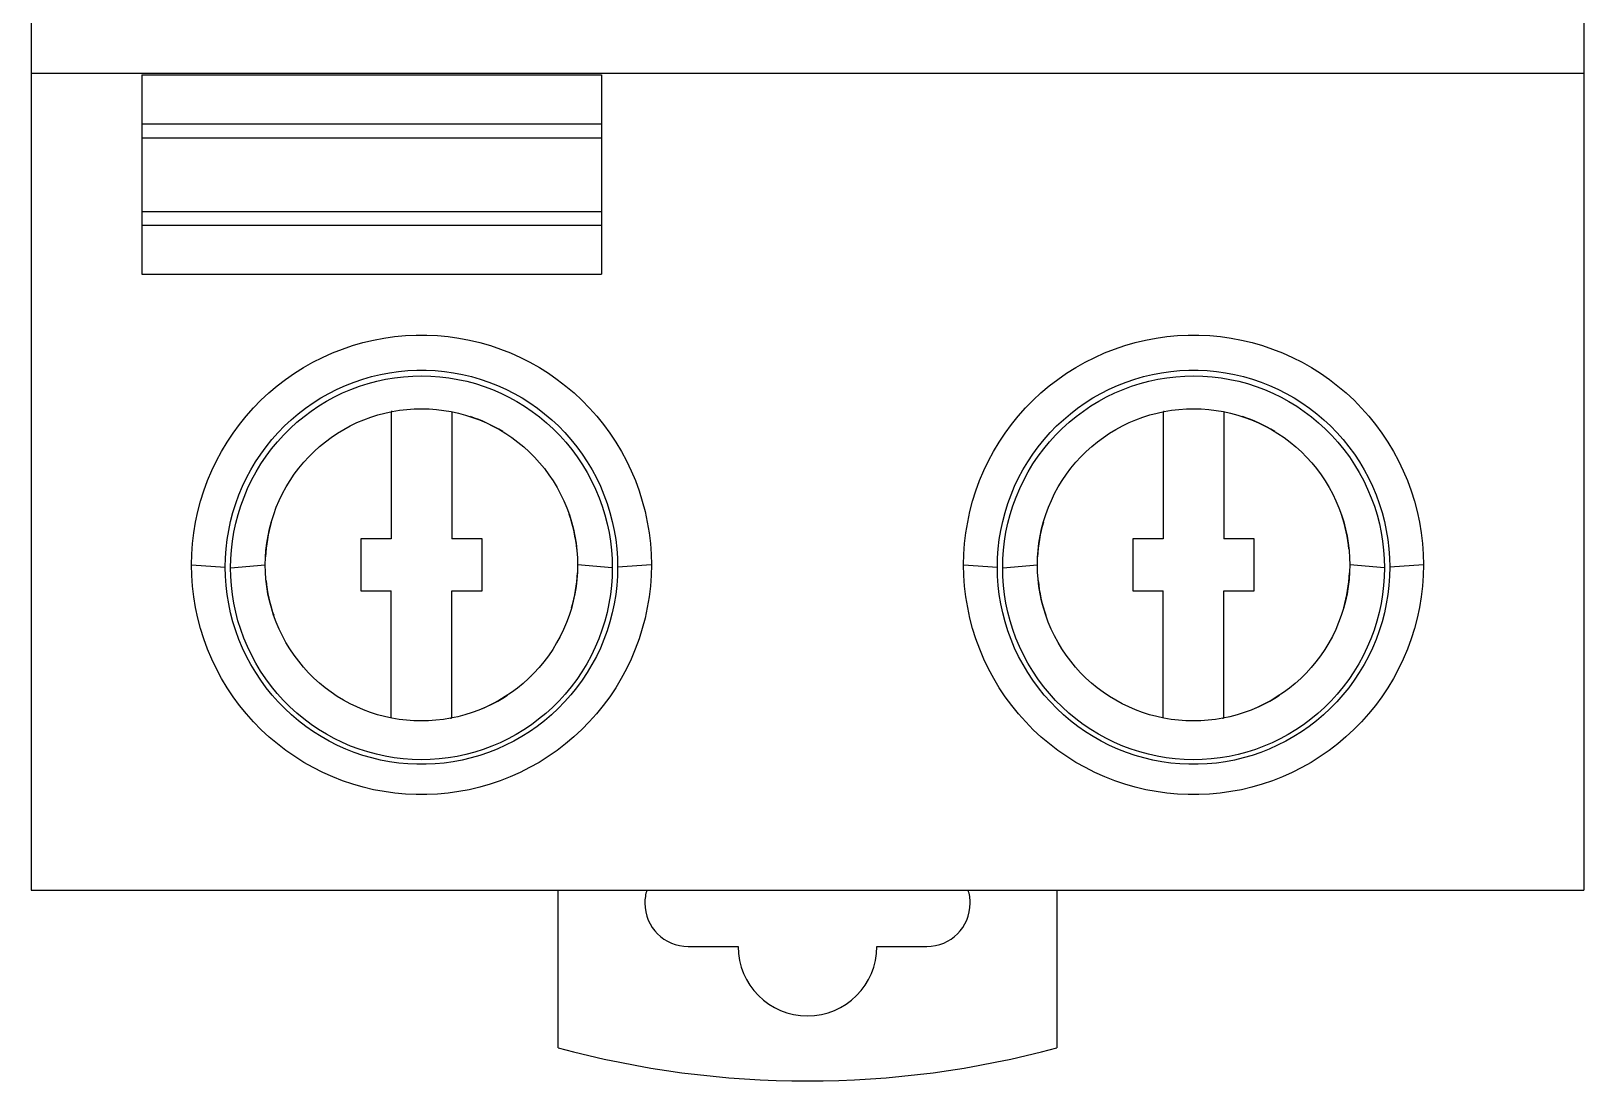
# Model space of a CAD drawing. Header units: millimetres. Extents: x 3609 to 5941, y 2453 to 3731.
# Drawn here: x 5645.83 to 5680.12, y 3346.44 to 3369.63 of the extents above; entities that cross this region are included whole.
import ezdxf

# ---------------------------------------------------------------- set-up
doc = ezdxf.new("R2010")
doc.units = ezdxf.units.MM

msp = doc.modelspace()

# ---------------------------------------------------------------- linework, layer by layer
for p, q in [((5645.834, 3370.674), (5645.834, 3368.7)), ((5680.12, 3370.674), (5680.12, 3368.7)), ((5645.834, 3368.7), (5645.834, 3350.658)), ((5645.834, 3368.7), (5680.12, 3368.7)), ((5648.277, 3368.663), (5648.277, 3366.446)), ((5648.277, 3368.663), (5658.428, 3368.663)), ((5658.428, 3368.663), (5658.428, 3366.446)), ((5680.12, 3368.7), (5680.12, 3350.658)), ((5648.277, 3367.577), (5658.428, 3367.577)), ((5648.277, 3367.274), (5658.428, 3367.274)), ((5648.277, 3366.446), (5648.277, 3364.257)), ((5658.428, 3366.446), (5658.428, 3364.257)), ((5648.277, 3365.646), (5658.428, 3365.646)), ((5648.277, 3365.343), (5658.428, 3365.343)), ((5648.277, 3364.257), (5658.428, 3364.257)), ((5653.162, 3362.749), (5653.393, 3362.804)), ((5653.393, 3362.804), (5653.626, 3362.849)), ((5653.626, 3362.849), (5653.862, 3362.882)), ((5653.862, 3362.882), (5654.098, 3362.904)), ((5654.098, 3362.904), (5654.335, 3362.915)), ((5654.335, 3362.915), (5654.573, 3362.915)), ((5654.573, 3362.915), (5654.81, 3362.904)), ((5654.81, 3362.904), (5655.047, 3362.882)), ((5655.047, 3362.882), (5655.282, 3362.848)), ((5655.282, 3362.848), (5655.515, 3362.804)), ((5655.515, 3362.804), (5655.746, 3362.749)), ((5670.209, 3362.749), (5670.44, 3362.804)), ((5670.44, 3362.804), (5670.674, 3362.849)), ((5670.674, 3362.849), (5670.909, 3362.882)), ((5670.909, 3362.882), (5671.145, 3362.904)), ((5671.145, 3362.904), (5671.383, 3362.915)), ((5671.383, 3362.915), (5671.62, 3362.915)), ((5671.62, 3362.915), (5671.857, 3362.904)), ((5671.857, 3362.904), (5672.094, 3362.882)), ((5672.094, 3362.882), (5672.329, 3362.848)), ((5672.329, 3362.848), (5672.562, 3362.804)), ((5672.562, 3362.804), (5672.793, 3362.749)), ((5652.058, 3362.316), (5652.27, 3362.423)), ((5652.27, 3362.423), (5652.487, 3362.52)), ((5652.487, 3362.52), (5652.709, 3362.607)), ((5652.709, 3362.607), (5652.934, 3362.683)), ((5652.934, 3362.683), (5653.162, 3362.749)), ((5655.746, 3362.749), (5655.975, 3362.683)), ((5655.975, 3362.683), (5656.2, 3362.607)), ((5656.2, 3362.607), (5656.421, 3362.52)), ((5656.421, 3362.52), (5656.638, 3362.423)), ((5656.638, 3362.423), (5656.85, 3362.315)), ((5669.105, 3362.316), (5669.318, 3362.423)), ((5669.318, 3362.423), (5669.535, 3362.52)), ((5669.535, 3362.52), (5669.756, 3362.607)), ((5669.756, 3362.607), (5669.981, 3362.683)), ((5669.981, 3362.683), (5670.209, 3362.749)), ((5672.793, 3362.749), (5673.022, 3362.683)), ((5673.022, 3362.683), (5673.247, 3362.607)), ((5673.247, 3362.607), (5673.468, 3362.52)), ((5673.468, 3362.52), (5673.685, 3362.423)), ((5673.685, 3362.423), (5673.897, 3362.315)), ((5651.65, 3362.072), (5651.851, 3362.198)), ((5651.851, 3362.198), (5652.058, 3362.316)), ((5653.549, 3362.046), (5653.748, 3362.084)), ((5653.748, 3362.084), (5653.949, 3362.113)), ((5653.949, 3362.113), (5654.15, 3362.132)), ((5654.15, 3362.132), (5654.353, 3362.141)), ((5654.353, 3362.141), (5654.555, 3362.141)), ((5654.555, 3362.141), (5654.758, 3362.131)), ((5654.758, 3362.131), (5654.96, 3362.112)), ((5654.96, 3362.112), (5655.16, 3362.084)), ((5655.16, 3362.084), (5655.359, 3362.046)), ((5656.85, 3362.315), (5657.057, 3362.198)), ((5657.057, 3362.198), (5657.258, 3362.071)), ((5668.697, 3362.072), (5668.899, 3362.198)), ((5668.899, 3362.198), (5669.105, 3362.316)), ((5670.596, 3362.046), (5670.795, 3362.084)), ((5670.795, 3362.084), (5670.996, 3362.113)), ((5670.996, 3362.113), (5671.197, 3362.132)), ((5671.197, 3362.132), (5671.4, 3362.141)), ((5671.4, 3362.141), (5671.603, 3362.141)), ((5671.603, 3362.141), (5671.805, 3362.131)), ((5671.805, 3362.131), (5672.007, 3362.112)), ((5672.007, 3362.112), (5672.207, 3362.084)), ((5672.207, 3362.084), (5672.407, 3362.046)), ((5673.897, 3362.315), (5674.104, 3362.198)), ((5674.104, 3362.198), (5674.305, 3362.071)), ((5651.085, 3361.637), (5651.266, 3361.791)), ((5651.266, 3361.791), (5651.455, 3361.936)), ((5651.455, 3361.936), (5651.65, 3362.072)), ((5652.591, 3361.719), (5652.776, 3361.803)), ((5652.776, 3361.803), (5652.965, 3361.877)), ((5652.897, 3361.715), (5653.084, 3361.785)), ((5652.965, 3361.877), (5653.157, 3361.943)), ((5653.084, 3361.785), (5653.274, 3361.845)), ((5653.157, 3361.943), (5653.351, 3361.999)), ((5653.274, 3361.845), (5653.468, 3361.897)), ((5653.351, 3361.999), (5653.549, 3362.046)), ((5653.468, 3361.897), (5653.663, 3361.939)), ((5653.663, 3361.939), (5653.861, 3361.973)), ((5653.861, 3361.973), (5654.06, 3361.996)), ((5654.06, 3361.996), (5654.26, 3362.01)), ((5654.26, 3362.01), (5654.461, 3362.015)), ((5654.461, 3362.015), (5654.662, 3362.01)), ((5654.662, 3362.01), (5654.862, 3361.995)), ((5654.862, 3361.995), (5655.06, 3361.971)), ((5655.06, 3361.971), (5655.258, 3361.937)), ((5655.258, 3361.937), (5655.453, 3361.894)), ((5655.359, 3362.046), (5655.557, 3361.999)), ((5655.453, 3361.894), (5655.645, 3361.842)), ((5655.557, 3361.999), (5655.751, 3361.942)), ((5655.645, 3361.842), (5655.835, 3361.78)), ((5655.751, 3361.942), (5655.943, 3361.877)), ((5655.835, 3361.78), (5656.022, 3361.71)), ((5655.943, 3361.877), (5656.132, 3361.802)), ((5656.132, 3361.802), (5656.317, 3361.719)), ((5657.258, 3362.071), (5657.453, 3361.935)), ((5657.453, 3361.935), (5657.642, 3361.79)), ((5657.642, 3361.79), (5657.823, 3361.637)), ((5668.132, 3361.637), (5668.313, 3361.791)), ((5668.313, 3361.791), (5668.502, 3361.936)), ((5668.502, 3361.936), (5668.697, 3362.072)), ((5669.638, 3361.719), (5669.823, 3361.803)), ((5669.823, 3361.803), (5670.012, 3361.877)), ((5669.944, 3361.715), (5670.131, 3361.785)), ((5670.012, 3361.877), (5670.204, 3361.943)), ((5670.131, 3361.785), (5670.322, 3361.845)), ((5670.204, 3361.943), (5670.399, 3361.999)), ((5670.322, 3361.845), (5670.515, 3361.897)), ((5670.399, 3361.999), (5670.596, 3362.046)), ((5670.515, 3361.897), (5670.71, 3361.939)), ((5670.71, 3361.939), (5670.908, 3361.973)), ((5670.908, 3361.973), (5671.107, 3361.996)), ((5671.107, 3361.996), (5671.307, 3362.01)), ((5671.307, 3362.01), (5671.508, 3362.015)), ((5671.508, 3362.015), (5671.709, 3362.01)), ((5671.709, 3362.01), (5671.909, 3361.995)), ((5671.909, 3361.995), (5672.108, 3361.971)), ((5672.108, 3361.971), (5672.305, 3361.937)), ((5672.305, 3361.937), (5672.5, 3361.894)), ((5672.407, 3362.046), (5672.604, 3361.999)), ((5672.5, 3361.894), (5672.693, 3361.842)), ((5672.604, 3361.999), (5672.799, 3361.942)), ((5672.693, 3361.842), (5672.882, 3361.78)), ((5672.799, 3361.942), (5672.991, 3361.877)), ((5672.882, 3361.78), (5673.069, 3361.71)), ((5672.991, 3361.877), (5673.179, 3361.802)), ((5673.179, 3361.802), (5673.364, 3361.719)), ((5674.305, 3362.071), (5674.5, 3361.935)), ((5674.5, 3361.935), (5674.689, 3361.79)), ((5674.689, 3361.79), (5674.871, 3361.637)), ((5650.744, 3361.305), (5650.91, 3361.475)), ((5650.91, 3361.475), (5651.085, 3361.637)), ((5651.895, 3361.302), (5652.061, 3361.419)), ((5652.061, 3361.419), (5652.233, 3361.527)), ((5652.188, 3361.35), (5652.359, 3361.454)), ((5652.233, 3361.527), (5652.41, 3361.627)), ((5652.359, 3361.454), (5652.534, 3361.549)), ((5652.41, 3361.627), (5652.591, 3361.719)), ((5652.534, 3361.549), (5652.714, 3361.636)), ((5652.714, 3361.636), (5652.897, 3361.715)), ((5656.022, 3361.71), (5656.205, 3361.631)), ((5656.205, 3361.631), (5656.384, 3361.544)), ((5656.317, 3361.719), (5656.498, 3361.627)), ((5656.384, 3361.544), (5656.56, 3361.448)), ((5656.498, 3361.627), (5656.675, 3361.527)), ((5656.56, 3361.448), (5656.73, 3361.343)), ((5656.675, 3361.527), (5656.846, 3361.418)), ((5656.846, 3361.418), (5657.013, 3361.302)), ((5657.823, 3361.637), (5657.998, 3361.474)), ((5657.998, 3361.474), (5658.164, 3361.304)), ((5667.791, 3361.305), (5667.957, 3361.475)), ((5667.957, 3361.475), (5668.132, 3361.637)), ((5668.942, 3361.302), (5669.109, 3361.419)), ((5669.109, 3361.419), (5669.28, 3361.527)), ((5669.235, 3361.35), (5669.406, 3361.454)), ((5669.28, 3361.527), (5669.457, 3361.627)), ((5669.406, 3361.454), (5669.581, 3361.549)), ((5669.457, 3361.627), (5669.638, 3361.719)), ((5669.581, 3361.549), (5669.761, 3361.636)), ((5669.761, 3361.636), (5669.944, 3361.715)), ((5673.069, 3361.71), (5673.252, 3361.631)), ((5673.252, 3361.631), (5673.432, 3361.544)), ((5673.364, 3361.719), (5673.545, 3361.627)), ((5673.432, 3361.544), (5673.607, 3361.448)), ((5673.545, 3361.627), (5673.722, 3361.527)), ((5673.607, 3361.448), (5673.778, 3361.343)), ((5673.722, 3361.527), (5673.894, 3361.418)), ((5673.894, 3361.418), (5674.06, 3361.302)), ((5674.871, 3361.637), (5675.045, 3361.474)), ((5675.045, 3361.474), (5675.212, 3361.304)), ((5650.435, 3360.941), (5650.585, 3361.127)), ((5650.585, 3361.127), (5650.744, 3361.305)), ((5651.579, 3361.046), (5651.734, 3361.178)), ((5651.706, 3360.989), (5651.861, 3361.117)), ((5651.734, 3361.178), (5651.895, 3361.302)), ((5651.861, 3361.117), (5652.022, 3361.238)), ((5652.022, 3361.238), (5652.188, 3361.35)), ((5653.18, 3361.044), (5653.333, 3361.101)), ((5653.333, 3361.101), (5653.489, 3361.151)), ((5653.489, 3361.151), (5653.647, 3361.193)), ((5653.647, 3361.193), (5653.807, 3361.227)), ((5653.783, 3361.223), (5653.783, 3358.415)), ((5653.807, 3361.227), (5653.969, 3361.254)), ((5653.969, 3361.254), (5654.132, 3361.273)), ((5654.132, 3361.273), (5654.295, 3361.285)), ((5654.295, 3361.285), (5654.46, 3361.288)), ((5654.46, 3361.288), (5654.624, 3361.284)), ((5654.624, 3361.284), (5654.787, 3361.272)), ((5654.787, 3361.272), (5654.95, 3361.252)), ((5654.95, 3361.252), (5655.111, 3361.225)), ((5655.111, 3361.225), (5655.271, 3361.19)), ((5655.124, 3361.223), (5655.124, 3358.415)), ((5655.271, 3361.19), (5655.429, 3361.148)), ((5655.429, 3361.148), (5655.584, 3361.098)), ((5655.584, 3361.098), (5655.737, 3361.041)), ((5656.73, 3361.343), (5656.896, 3361.23)), ((5656.896, 3361.23), (5657.057, 3361.109)), ((5657.013, 3361.302), (5657.174, 3361.177)), ((5657.057, 3361.109), (5657.213, 3360.98)), ((5657.174, 3361.177), (5657.329, 3361.046)), ((5658.164, 3361.304), (5658.323, 3361.126)), ((5658.323, 3361.126), (5658.473, 3360.941)), ((5667.482, 3360.941), (5667.632, 3361.127)), ((5667.632, 3361.127), (5667.791, 3361.305)), ((5668.626, 3361.046), (5668.781, 3361.178)), ((5668.753, 3360.989), (5668.908, 3361.117)), ((5668.781, 3361.178), (5668.942, 3361.302)), ((5668.908, 3361.117), (5669.069, 3361.238)), ((5669.069, 3361.238), (5669.235, 3361.35)), ((5670.227, 3361.044), (5670.38, 3361.101)), ((5670.38, 3361.101), (5670.536, 3361.151)), ((5670.536, 3361.151), (5670.694, 3361.193)), ((5670.694, 3361.193), (5670.854, 3361.227)), ((5670.831, 3361.223), (5670.831, 3358.415)), ((5670.854, 3361.227), (5671.016, 3361.254)), ((5671.016, 3361.254), (5671.179, 3361.273)), ((5671.179, 3361.273), (5671.343, 3361.285)), ((5671.343, 3361.285), (5671.507, 3361.288)), ((5671.507, 3361.288), (5671.671, 3361.284)), ((5671.671, 3361.284), (5671.835, 3361.272)), ((5671.835, 3361.272), (5671.997, 3361.252)), ((5671.997, 3361.252), (5672.159, 3361.225)), ((5672.159, 3361.225), (5672.318, 3361.19)), ((5672.171, 3361.223), (5672.171, 3358.415)), ((5672.318, 3361.19), (5672.476, 3361.148)), ((5672.476, 3361.148), (5672.631, 3361.098)), ((5672.631, 3361.098), (5672.784, 3361.041)), ((5673.778, 3361.343), (5673.944, 3361.23)), ((5673.944, 3361.23), (5674.105, 3361.109)), ((5674.06, 3361.302), (5674.221, 3361.177)), ((5674.105, 3361.109), (5674.26, 3360.98)), ((5674.221, 3361.177), (5674.376, 3361.046)), ((5675.212, 3361.304), (5675.37, 3361.126)), ((5675.37, 3361.126), (5675.52, 3360.941)), ((5650.162, 3360.551), (5650.294, 3360.749)), ((5650.294, 3360.749), (5650.435, 3360.941)), ((5651.153, 3360.609), (5651.288, 3360.761)), ((5651.276, 3360.559), (5651.413, 3360.71)), ((5651.288, 3360.761), (5651.43, 3360.907)), ((5651.413, 3360.71), (5651.556, 3360.853)), ((5651.43, 3360.907), (5651.579, 3361.046)), ((5651.556, 3360.853), (5651.706, 3360.989)), ((5652.464, 3360.656), (5652.6, 3360.748)), ((5652.6, 3360.748), (5652.74, 3360.832)), ((5652.74, 3360.832), (5652.883, 3360.91)), ((5652.883, 3360.91), (5653.03, 3360.981)), ((5653.03, 3360.981), (5653.18, 3361.044)), ((5655.737, 3361.041), (5655.887, 3360.976)), ((5655.887, 3360.976), (5656.033, 3360.905)), ((5656.033, 3360.905), (5656.177, 3360.827)), ((5656.177, 3360.827), (5656.316, 3360.742)), ((5656.316, 3360.742), (5656.452, 3360.65)), ((5657.213, 3360.98), (5657.362, 3360.843)), ((5657.329, 3361.046), (5657.478, 3360.907)), ((5657.362, 3360.843), (5657.506, 3360.699)), ((5657.478, 3360.907), (5657.62, 3360.761)), ((5657.62, 3360.761), (5657.755, 3360.608)), ((5658.473, 3360.941), (5658.614, 3360.749)), ((5658.614, 3360.749), (5658.746, 3360.55)), ((5667.209, 3360.551), (5667.341, 3360.749)), ((5667.341, 3360.749), (5667.482, 3360.941)), ((5668.2, 3360.609), (5668.335, 3360.761)), ((5668.323, 3360.559), (5668.46, 3360.71)), ((5668.335, 3360.761), (5668.477, 3360.907)), ((5668.46, 3360.71), (5668.603, 3360.853)), ((5668.477, 3360.907), (5668.626, 3361.046)), ((5668.603, 3360.853), (5668.753, 3360.989)), ((5669.511, 3360.656), (5669.647, 3360.748)), ((5669.647, 3360.748), (5669.787, 3360.832)), ((5669.787, 3360.832), (5669.93, 3360.91)), ((5669.93, 3360.91), (5670.077, 3360.981)), ((5670.077, 3360.981), (5670.227, 3361.044)), ((5672.784, 3361.041), (5672.934, 3360.976)), ((5672.934, 3360.976), (5673.081, 3360.905)), ((5673.081, 3360.905), (5673.224, 3360.827)), ((5673.224, 3360.827), (5673.364, 3360.742)), ((5673.364, 3360.742), (5673.5, 3360.65)), ((5674.26, 3360.98), (5674.41, 3360.843)), ((5674.376, 3361.046), (5674.525, 3360.907)), ((5674.41, 3360.843), (5674.553, 3360.699)), ((5674.525, 3360.907), (5674.667, 3360.761)), ((5674.667, 3360.761), (5674.802, 3360.608)), ((5675.52, 3360.941), (5675.661, 3360.749)), ((5675.661, 3360.749), (5675.793, 3360.55)), ((5650.04, 3360.346), (5650.162, 3360.551)), ((5650.904, 3360.285), (5651.025, 3360.45)), ((5651.024, 3360.238), (5651.146, 3360.402)), ((5651.025, 3360.45), (5651.153, 3360.609)), ((5651.146, 3360.402), (5651.276, 3360.559)), ((5652.083, 3360.344), (5652.205, 3360.454)), ((5652.205, 3360.454), (5652.332, 3360.558)), ((5652.332, 3360.558), (5652.464, 3360.656)), ((5656.452, 3360.65), (5656.584, 3360.551)), ((5656.584, 3360.551), (5656.711, 3360.447)), ((5656.711, 3360.447), (5656.834, 3360.335)), ((5657.506, 3360.699), (5657.642, 3360.547)), ((5657.642, 3360.547), (5657.772, 3360.389)), ((5657.755, 3360.608), (5657.883, 3360.45)), ((5657.772, 3360.389), (5657.894, 3360.224)), ((5657.883, 3360.45), (5658.003, 3360.285)), ((5658.746, 3360.55), (5658.868, 3360.346)), ((5667.087, 3360.346), (5667.209, 3360.551)), ((5667.952, 3360.285), (5668.072, 3360.45)), ((5668.071, 3360.238), (5668.193, 3360.402)), ((5668.072, 3360.45), (5668.2, 3360.609)), ((5668.193, 3360.402), (5668.323, 3360.559)), ((5669.13, 3360.344), (5669.252, 3360.454)), ((5669.252, 3360.454), (5669.38, 3360.558)), ((5669.38, 3360.558), (5669.511, 3360.656)), ((5673.5, 3360.65), (5673.631, 3360.551)), ((5673.631, 3360.551), (5673.758, 3360.447)), ((5673.758, 3360.447), (5673.881, 3360.335)), ((5674.553, 3360.699), (5674.69, 3360.547)), ((5674.69, 3360.547), (5674.819, 3360.389)), ((5674.802, 3360.608), (5674.93, 3360.45)), ((5674.819, 3360.389), (5674.941, 3360.224)), ((5674.93, 3360.45), (5675.051, 3360.285)), ((5675.793, 3360.55), (5675.916, 3360.346)), ((5649.824, 3359.921), (5649.927, 3360.136)), ((5649.927, 3360.136), (5650.04, 3360.346)), ((5650.687, 3359.94), (5650.792, 3360.115)), ((5650.792, 3360.115), (5650.904, 3360.285)), ((5650.803, 3359.892), (5650.909, 3360.068)), ((5650.909, 3360.068), (5651.024, 3360.238)), ((5651.747, 3359.976), (5651.854, 3360.105)), ((5651.854, 3360.105), (5651.966, 3360.227)), ((5651.966, 3360.227), (5652.083, 3360.344)), ((5656.834, 3360.335), (5656.951, 3360.218)), ((5656.951, 3360.218), (5657.063, 3360.095)), ((5657.063, 3360.095), (5657.169, 3359.966)), ((5657.894, 3360.224), (5658.008, 3360.053)), ((5658.003, 3360.285), (5658.116, 3360.115)), ((5658.008, 3360.053), (5658.113, 3359.877)), ((5658.116, 3360.115), (5658.221, 3359.939)), ((5658.868, 3360.346), (5658.981, 3360.136)), ((5658.981, 3360.136), (5659.084, 3359.92)), ((5666.871, 3359.921), (5666.974, 3360.136)), ((5666.974, 3360.136), (5667.087, 3360.346)), ((5667.734, 3359.94), (5667.839, 3360.115)), ((5667.839, 3360.115), (5667.952, 3360.285)), ((5667.85, 3359.892), (5667.956, 3360.068)), ((5667.956, 3360.068), (5668.071, 3360.238)), ((5668.795, 3359.976), (5668.901, 3360.105)), ((5668.901, 3360.105), (5669.013, 3360.227)), ((5669.013, 3360.227), (5669.13, 3360.344)), ((5673.881, 3360.335), (5673.998, 3360.218)), ((5673.998, 3360.218), (5674.11, 3360.095)), ((5674.11, 3360.095), (5674.216, 3359.966)), ((5674.941, 3360.224), (5675.055, 3360.053)), ((5675.051, 3360.285), (5675.163, 3360.115)), ((5675.055, 3360.053), (5675.16, 3359.877)), ((5675.163, 3360.115), (5675.268, 3359.939)), ((5675.916, 3360.346), (5676.028, 3360.136)), ((5676.028, 3360.136), (5676.131, 3359.92)), ((5649.649, 3359.477), (5649.731, 3359.701)), ((5649.731, 3359.701), (5649.824, 3359.921)), ((5650.503, 3359.575), (5650.591, 3359.76)), ((5650.591, 3359.76), (5650.687, 3359.94)), ((5650.616, 3359.527), (5650.705, 3359.712)), ((5650.705, 3359.712), (5650.803, 3359.892)), ((5651.466, 3359.562), (5651.553, 3359.705)), ((5651.553, 3359.705), (5651.647, 3359.843)), ((5651.647, 3359.843), (5651.747, 3359.976)), ((5657.169, 3359.966), (5657.268, 3359.832)), ((5657.268, 3359.832), (5657.362, 3359.693)), ((5657.362, 3359.693), (5657.448, 3359.55)), ((5658.113, 3359.877), (5658.21, 3359.696)), ((5658.21, 3359.696), (5658.298, 3359.512)), ((5658.221, 3359.939), (5658.317, 3359.759)), ((5658.317, 3359.759), (5658.405, 3359.575)), ((5659.084, 3359.92), (5659.177, 3359.7)), ((5659.177, 3359.7), (5659.259, 3359.476)), ((5666.696, 3359.477), (5666.778, 3359.701)), ((5666.778, 3359.701), (5666.871, 3359.921)), ((5667.55, 3359.575), (5667.638, 3359.76)), ((5667.638, 3359.76), (5667.734, 3359.94)), ((5667.664, 3359.527), (5667.752, 3359.712)), ((5667.752, 3359.712), (5667.85, 3359.892)), ((5668.514, 3359.562), (5668.601, 3359.705)), ((5668.601, 3359.705), (5668.694, 3359.843)), ((5668.694, 3359.843), (5668.795, 3359.976)), ((5674.216, 3359.966), (5674.316, 3359.832)), ((5674.316, 3359.832), (5674.409, 3359.693)), ((5674.409, 3359.693), (5674.495, 3359.55)), ((5675.16, 3359.877), (5675.257, 3359.696)), ((5675.257, 3359.696), (5675.345, 3359.512)), ((5675.268, 3359.939), (5675.364, 3359.759)), ((5675.364, 3359.759), (5675.452, 3359.575)), ((5676.131, 3359.92), (5676.224, 3359.7)), ((5676.224, 3359.7), (5676.306, 3359.476)), ((5649.577, 3359.249), (5649.649, 3359.477)), ((5650.354, 3359.195), (5650.424, 3359.387)), ((5650.424, 3359.387), (5650.503, 3359.575)), ((5650.466, 3359.147), (5650.537, 3359.338)), ((5650.537, 3359.338), (5650.616, 3359.527)), ((5651.314, 3359.265), (5651.387, 3359.415)), ((5651.387, 3359.415), (5651.466, 3359.562)), ((5657.448, 3359.55), (5657.527, 3359.403)), ((5657.527, 3359.403), (5657.599, 3359.252)), ((5658.298, 3359.512), (5658.376, 3359.324)), ((5658.405, 3359.575), (5658.484, 3359.386)), ((5658.484, 3359.386), (5658.554, 3359.194)), ((5659.259, 3359.476), (5659.33, 3359.248)), ((5666.624, 3359.249), (5666.696, 3359.477)), ((5667.401, 3359.195), (5667.471, 3359.387)), ((5667.471, 3359.387), (5667.55, 3359.575)), ((5667.514, 3359.147), (5667.584, 3359.338)), ((5667.584, 3359.338), (5667.664, 3359.527)), ((5668.361, 3359.265), (5668.434, 3359.415)), ((5668.434, 3359.415), (5668.514, 3359.562)), ((5674.495, 3359.55), (5674.574, 3359.403)), ((5674.574, 3359.403), (5674.646, 3359.252)), ((5675.345, 3359.512), (5675.424, 3359.324)), ((5675.452, 3359.575), (5675.531, 3359.386)), ((5675.531, 3359.386), (5675.601, 3359.194)), ((5676.306, 3359.476), (5676.378, 3359.248)), ((5649.467, 3358.785), (5649.516, 3359.018)), ((5649.516, 3359.018), (5649.577, 3359.249)), ((5650.241, 3358.801), (5650.292, 3358.999)), ((5650.292, 3358.999), (5650.354, 3359.195)), ((5650.406, 3358.953), (5650.466, 3359.147)), ((5651.191, 3358.956), (5651.249, 3359.111)), ((5651.249, 3359.111), (5651.314, 3359.265)), ((5657.599, 3359.252), (5657.663, 3359.1)), ((5657.663, 3359.1), (5657.72, 3358.945)), ((5658.376, 3359.324), (5658.446, 3359.134)), ((5658.446, 3359.134), (5658.505, 3358.942)), ((5658.554, 3359.194), (5658.615, 3358.999)), ((5658.615, 3358.999), (5658.667, 3358.801)), ((5659.33, 3359.248), (5659.391, 3359.018)), ((5659.391, 3359.018), (5659.441, 3358.784)), ((5666.514, 3358.785), (5666.564, 3359.018)), ((5666.564, 3359.018), (5666.624, 3359.249)), ((5667.288, 3358.801), (5667.34, 3358.999)), ((5667.34, 3358.999), (5667.401, 3359.195)), ((5667.453, 3358.953), (5667.514, 3359.147)), ((5668.239, 3358.956), (5668.296, 3359.111)), ((5668.296, 3359.111), (5668.361, 3359.265)), ((5674.646, 3359.252), (5674.71, 3359.1)), ((5674.71, 3359.1), (5674.767, 3358.945)), ((5675.424, 3359.324), (5675.493, 3359.134)), ((5675.493, 3359.134), (5675.552, 3358.942)), ((5675.601, 3359.194), (5675.662, 3358.999)), ((5675.662, 3358.999), (5675.714, 3358.801)), ((5676.378, 3359.248), (5676.438, 3359.018)), ((5676.438, 3359.018), (5676.488, 3358.784)), ((5649.428, 3358.55), (5649.467, 3358.785)), ((5650.198, 3358.601), (5650.241, 3358.801)), ((5650.313, 3358.562), (5650.354, 3358.758)), ((5650.354, 3358.758), (5650.406, 3358.953)), ((5651.1, 3358.639), (5651.142, 3358.798)), ((5651.142, 3358.798), (5651.191, 3358.956)), ((5657.72, 3358.945), (5657.769, 3358.789)), ((5657.769, 3358.789), (5657.81, 3358.632)), ((5658.505, 3358.942), (5658.555, 3358.749)), ((5658.555, 3358.749), (5658.596, 3358.555)), ((5658.667, 3358.801), (5658.71, 3358.601)), ((5659.441, 3358.784), (5659.48, 3358.549)), ((5666.475, 3358.55), (5666.514, 3358.785)), ((5667.245, 3358.601), (5667.288, 3358.801)), ((5667.36, 3358.562), (5667.402, 3358.758)), ((5667.402, 3358.758), (5667.453, 3358.953)), ((5668.147, 3358.639), (5668.189, 3358.798)), ((5668.189, 3358.798), (5668.239, 3358.956)), ((5674.767, 3358.945), (5674.816, 3358.789)), ((5674.816, 3358.789), (5674.857, 3358.632)), ((5675.552, 3358.942), (5675.603, 3358.749)), ((5675.603, 3358.749), (5675.643, 3358.555)), ((5675.714, 3358.801), (5675.757, 3358.601)), ((5676.488, 3358.784), (5676.527, 3358.549)), ((5649.383, 3358.077), (5649.4, 3358.313)), ((5649.4, 3358.313), (5649.428, 3358.55)), ((5650.141, 3358.197), (5650.165, 3358.399)), ((5650.165, 3358.399), (5650.198, 3358.601)), ((5650.258, 3358.168), (5650.281, 3358.365)), ((5650.281, 3358.365), (5650.313, 3358.562)), ((5651.021, 3358.16), (5651.039, 3358.32)), ((5651.039, 3358.32), (5651.066, 3358.48)), ((5651.066, 3358.48), (5651.1, 3358.639)), ((5653.113, 3358.415), (5653.113, 3357.266)), ((5653.783, 3358.415), (5653.113, 3358.415)), ((5655.795, 3358.415), (5655.124, 3358.415)), ((5655.795, 3357.266), (5655.795, 3358.415)), ((5657.81, 3358.632), (5657.843, 3358.474)), ((5657.843, 3358.474), (5657.869, 3358.316)), ((5657.869, 3358.316), (5657.887, 3358.158)), ((5658.596, 3358.555), (5658.627, 3358.36)), ((5658.627, 3358.36), (5658.65, 3358.166)), ((5658.71, 3358.601), (5658.743, 3358.399)), ((5658.743, 3358.399), (5658.767, 3358.197)), ((5659.48, 3358.549), (5659.508, 3358.313)), ((5659.508, 3358.313), (5659.524, 3358.077)), ((5666.43, 3358.077), (5666.447, 3358.313)), ((5666.447, 3358.313), (5666.475, 3358.55)), ((5667.188, 3358.197), (5667.212, 3358.399)), ((5667.212, 3358.399), (5667.245, 3358.601)), ((5667.305, 3358.168), (5667.328, 3358.365)), ((5667.328, 3358.365), (5667.36, 3358.562)), ((5668.068, 3358.16), (5668.087, 3358.32)), ((5668.087, 3358.32), (5668.113, 3358.48)), ((5668.113, 3358.48), (5668.147, 3358.639)), ((5670.16, 3358.415), (5670.16, 3357.266)), ((5670.831, 3358.415), (5670.16, 3358.415)), ((5672.842, 3358.415), (5672.171, 3358.415)), ((5672.842, 3357.266), (5672.842, 3358.415)), ((5674.857, 3358.632), (5674.89, 3358.474)), ((5674.89, 3358.474), (5674.916, 3358.316)), ((5674.916, 3358.316), (5674.934, 3358.158)), ((5675.643, 3358.555), (5675.675, 3358.36)), ((5675.675, 3358.36), (5675.697, 3358.166)), ((5675.757, 3358.601), (5675.79, 3358.399)), ((5675.79, 3358.399), (5675.814, 3358.197)), ((5676.527, 3358.549), (5676.555, 3358.313)), ((5676.555, 3358.313), (5676.572, 3358.077)), ((5649.378, 3357.841), (5649.383, 3358.077)), ((5650.122, 3357.791), (5650.127, 3357.994)), ((5650.127, 3357.994), (5650.141, 3358.197)), ((5650.24, 3357.776), (5650.244, 3357.972)), ((5650.244, 3357.972), (5650.258, 3358.168)), ((5651.006, 3357.841), (5651.01, 3358)), ((5651.01, 3358), (5651.021, 3358.16)), ((5657.887, 3358.158), (5657.898, 3357.999)), ((5657.898, 3357.999), (5657.902, 3357.841)), ((5658.65, 3358.166), (5658.663, 3357.971)), ((5658.663, 3357.971), (5658.667, 3357.776)), ((5658.767, 3358.197), (5658.781, 3357.994)), ((5658.781, 3357.994), (5658.785, 3357.791)), ((5659.524, 3358.077), (5659.53, 3357.841)), ((5666.425, 3357.841), (5666.43, 3358.077)), ((5667.169, 3357.791), (5667.174, 3357.994)), ((5667.174, 3357.994), (5667.188, 3358.197)), ((5667.287, 3357.776), (5667.292, 3357.972)), ((5667.292, 3357.972), (5667.305, 3358.168)), ((5668.053, 3357.841), (5668.057, 3358)), ((5668.057, 3358), (5668.068, 3358.16)), ((5674.934, 3358.158), (5674.945, 3357.999)), ((5674.945, 3357.999), (5674.949, 3357.841)), ((5675.697, 3358.166), (5675.71, 3357.971)), ((5675.71, 3357.971), (5675.715, 3357.776)), ((5675.814, 3358.197), (5675.828, 3357.994)), ((5675.828, 3357.994), (5675.833, 3357.791)), ((5676.572, 3358.077), (5676.577, 3357.841)), ((5649.383, 3357.605), (5649.378, 3357.841)), ((5649.378, 3357.841), (5650.122, 3357.791)), ((5650.127, 3357.589), (5650.122, 3357.791)), ((5650.24, 3357.776), (5651.006, 3357.841)), ((5650.244, 3357.58), (5650.24, 3357.776)), ((5651.01, 3357.681), (5651.006, 3357.841)), ((5651.021, 3357.522), (5651.01, 3357.681)), ((5657.898, 3357.681), (5657.887, 3357.52)), ((5657.902, 3357.841), (5657.898, 3357.681)), ((5658.668, 3357.776), (5657.901, 3357.841)), ((5658.668, 3357.776), (5658.663, 3357.579)), ((5658.785, 3357.791), (5658.781, 3357.589)), ((5659.53, 3357.841), (5658.785, 3357.791)), ((5659.53, 3357.841), (5659.524, 3357.605)), ((5666.43, 3357.605), (5666.425, 3357.841)), ((5666.425, 3357.841), (5667.169, 3357.791)), ((5667.174, 3357.589), (5667.169, 3357.791)), ((5667.287, 3357.776), (5668.053, 3357.841)), ((5667.292, 3357.58), (5667.287, 3357.776)), ((5668.057, 3357.681), (5668.053, 3357.841)), ((5668.068, 3357.522), (5668.057, 3357.681)), ((5674.945, 3357.681), (5674.934, 3357.52)), ((5674.949, 3357.841), (5674.945, 3357.681)), ((5675.715, 3357.776), (5674.949, 3357.841)), ((5675.715, 3357.776), (5675.71, 3357.579)), ((5675.833, 3357.791), (5675.828, 3357.589)), ((5676.577, 3357.841), (5675.833, 3357.791)), ((5676.577, 3357.841), (5676.572, 3357.605)), ((5649.4, 3357.369), (5649.383, 3357.605)), ((5649.427, 3357.133), (5649.4, 3357.369)), ((5650.141, 3357.386), (5650.127, 3357.589)), ((5650.164, 3357.184), (5650.141, 3357.386)), ((5650.258, 3357.384), (5650.244, 3357.58)), ((5650.28, 3357.189), (5650.258, 3357.384)), ((5651.039, 3357.363), (5651.021, 3357.522)), ((5651.065, 3357.204), (5651.039, 3357.363)), ((5657.868, 3357.36), (5657.841, 3357.199)), ((5657.887, 3357.52), (5657.868, 3357.36)), ((5658.65, 3357.382), (5658.627, 3357.185)), ((5658.663, 3357.579), (5658.65, 3357.382)), ((5658.767, 3357.387), (5658.743, 3357.184)), ((5658.781, 3357.589), (5658.767, 3357.387)), ((5659.508, 3357.369), (5659.48, 3357.133)), ((5659.524, 3357.605), (5659.508, 3357.369)), ((5666.447, 3357.369), (5666.43, 3357.605)), ((5666.475, 3357.133), (5666.447, 3357.369)), ((5667.188, 3357.386), (5667.174, 3357.589)), ((5667.212, 3357.184), (5667.188, 3357.386)), ((5667.305, 3357.384), (5667.292, 3357.58)), ((5667.328, 3357.189), (5667.305, 3357.384)), ((5668.086, 3357.363), (5668.068, 3357.522)), ((5668.112, 3357.204), (5668.086, 3357.363)), ((5674.915, 3357.36), (5674.889, 3357.199)), ((5674.934, 3357.52), (5674.915, 3357.36)), ((5675.697, 3357.382), (5675.674, 3357.185)), ((5675.71, 3357.579), (5675.697, 3357.382)), ((5675.814, 3357.387), (5675.79, 3357.184)), ((5675.828, 3357.589), (5675.814, 3357.387)), ((5676.555, 3357.369), (5676.527, 3357.133)), ((5676.572, 3357.605), (5676.555, 3357.369)), ((5649.466, 3356.898), (5649.427, 3357.133)), ((5650.198, 3356.982), (5650.164, 3357.184)), ((5650.24, 3356.781), (5650.198, 3356.982)), ((5650.312, 3356.994), (5650.28, 3357.189)), ((5650.353, 3356.799), (5650.312, 3356.994)), ((5651.099, 3357.046), (5651.065, 3357.204)), ((5651.14, 3356.889), (5651.099, 3357.046)), ((5653.113, 3357.266), (5653.783, 3357.266)), ((5653.783, 3354.459), (5653.783, 3357.266)), ((5655.124, 3354.459), (5655.124, 3357.266)), ((5655.124, 3357.266), (5655.795, 3357.266)), ((5657.807, 3357.039), (5657.765, 3356.88)), ((5657.841, 3357.199), (5657.807, 3357.039)), ((5658.594, 3356.987), (5658.552, 3356.791)), ((5658.627, 3357.185), (5658.594, 3356.987)), ((5658.71, 3356.982), (5658.667, 3356.781)), ((5658.743, 3357.184), (5658.71, 3356.982)), ((5659.48, 3357.133), (5659.441, 3356.898)), ((5666.514, 3356.898), (5666.475, 3357.133)), ((5667.245, 3356.982), (5667.212, 3357.184)), ((5667.287, 3356.781), (5667.245, 3356.982)), ((5667.359, 3356.994), (5667.328, 3357.189)), ((5667.4, 3356.799), (5667.359, 3356.994)), ((5668.146, 3357.046), (5668.112, 3357.204)), ((5668.187, 3356.889), (5668.146, 3357.046)), ((5670.16, 3357.266), (5670.831, 3357.266)), ((5670.831, 3354.459), (5670.831, 3357.266)), ((5672.171, 3354.459), (5672.171, 3357.266)), ((5672.171, 3357.266), (5672.842, 3357.266)), ((5674.854, 3357.039), (5674.812, 3356.88)), ((5674.889, 3357.199), (5674.854, 3357.039)), ((5675.641, 3356.987), (5675.6, 3356.791)), ((5675.674, 3357.185), (5675.641, 3356.987)), ((5675.757, 3356.982), (5675.715, 3356.781)), ((5675.79, 3357.184), (5675.757, 3356.982)), ((5676.527, 3357.133), (5676.488, 3356.898)), ((5649.516, 3356.664), (5649.466, 3356.898)), ((5649.577, 3356.432), (5649.516, 3356.664)), ((5650.292, 3356.583), (5650.24, 3356.781)), ((5650.403, 3356.606), (5650.353, 3356.799)), ((5650.463, 3356.413), (5650.403, 3356.606)), ((5651.189, 3356.732), (5651.14, 3356.889)), ((5651.246, 3356.577), (5651.189, 3356.732)), ((5657.715, 3356.722), (5657.657, 3356.566)), ((5657.765, 3356.88), (5657.715, 3356.722)), ((5658.501, 3356.595), (5658.44, 3356.401)), ((5658.552, 3356.791), (5658.501, 3356.595)), ((5658.667, 3356.781), (5658.615, 3356.583)), ((5659.391, 3356.664), (5659.33, 3356.433)), ((5659.441, 3356.898), (5659.391, 3356.664)), ((5666.564, 3356.664), (5666.514, 3356.898)), ((5666.624, 3356.432), (5666.564, 3356.664)), ((5667.339, 3356.583), (5667.287, 3356.781)), ((5667.451, 3356.606), (5667.4, 3356.799)), ((5667.511, 3356.413), (5667.451, 3356.606)), ((5668.236, 3356.732), (5668.187, 3356.889)), ((5668.293, 3356.577), (5668.236, 3356.732)), ((5674.762, 3356.722), (5674.704, 3356.566)), ((5674.812, 3356.88), (5674.762, 3356.722)), ((5675.548, 3356.595), (5675.487, 3356.401)), ((5675.6, 3356.791), (5675.548, 3356.595)), ((5675.715, 3356.781), (5675.663, 3356.583)), ((5676.438, 3356.664), (5676.378, 3356.433)), ((5676.488, 3356.898), (5676.438, 3356.664)), ((5649.649, 3356.204), (5649.577, 3356.432)), ((5650.354, 3356.386), (5650.292, 3356.583)), ((5650.424, 3356.193), (5650.354, 3356.386)), ((5650.533, 3356.223), (5650.463, 3356.413)), ((5651.311, 3356.424), (5651.246, 3356.577)), ((5651.383, 3356.274), (5651.311, 3356.424)), ((5651.462, 3356.127), (5651.383, 3356.274)), ((5657.519, 3356.262), (5657.439, 3356.115)), ((5657.592, 3356.413), (5657.519, 3356.262)), ((5657.657, 3356.566), (5657.592, 3356.413)), ((5658.44, 3356.401), (5658.369, 3356.209)), ((5658.554, 3356.387), (5658.484, 3356.194)), ((5658.615, 3356.583), (5658.554, 3356.387)), ((5659.33, 3356.433), (5659.259, 3356.204)), ((5666.696, 3356.204), (5666.624, 3356.432)), ((5667.401, 3356.386), (5667.339, 3356.583)), ((5667.471, 3356.193), (5667.401, 3356.386)), ((5667.58, 3356.223), (5667.511, 3356.413)), ((5668.358, 3356.424), (5668.293, 3356.577)), ((5668.43, 3356.274), (5668.358, 3356.424)), ((5668.509, 3356.127), (5668.43, 3356.274)), ((5674.566, 3356.262), (5674.486, 3356.115)), ((5674.639, 3356.413), (5674.566, 3356.262)), ((5674.704, 3356.566), (5674.639, 3356.413)), ((5675.487, 3356.401), (5675.416, 3356.209)), ((5675.601, 3356.387), (5675.531, 3356.194)), ((5675.663, 3356.583), (5675.601, 3356.387)), ((5676.378, 3356.433), (5676.306, 3356.204)), ((5649.732, 3355.979), (5649.649, 3356.204)), ((5649.825, 3355.759), (5649.732, 3355.979)), ((5650.504, 3356.004), (5650.424, 3356.193)), ((5650.592, 3355.819), (5650.504, 3356.004)), ((5650.612, 3356.035), (5650.533, 3356.223)), ((5650.7, 3355.85), (5650.612, 3356.035)), ((5651.549, 3355.984), (5651.462, 3356.127)), ((5651.642, 3355.845), (5651.549, 3355.984)), ((5657.351, 3355.972), (5657.257, 3355.834)), ((5657.439, 3356.115), (5657.351, 3355.972)), ((5658.289, 3356.02), (5658.2, 3355.835)), ((5658.369, 3356.209), (5658.289, 3356.02)), ((5658.404, 3356.004), (5658.316, 3355.819)), ((5658.484, 3356.194), (5658.404, 3356.004)), ((5659.176, 3355.98), (5659.083, 3355.759)), ((5659.259, 3356.204), (5659.176, 3355.98)), ((5666.779, 3355.979), (5666.696, 3356.204)), ((5666.872, 3355.759), (5666.779, 3355.979)), ((5667.551, 3356.004), (5667.471, 3356.193)), ((5667.639, 3355.819), (5667.551, 3356.004)), ((5667.659, 3356.035), (5667.58, 3356.223)), ((5667.747, 3355.85), (5667.659, 3356.035)), ((5668.596, 3355.984), (5668.509, 3356.127)), ((5668.69, 3355.845), (5668.596, 3355.984)), ((5674.399, 3355.972), (5674.305, 3355.834)), ((5674.486, 3356.115), (5674.399, 3355.972)), ((5675.336, 3356.02), (5675.247, 3355.835)), ((5675.416, 3356.209), (5675.336, 3356.02)), ((5675.451, 3356.004), (5675.363, 3355.819)), ((5675.531, 3356.194), (5675.451, 3356.004)), ((5676.223, 3355.98), (5676.13, 3355.759)), ((5676.306, 3356.204), (5676.223, 3355.98)), ((5649.928, 3355.543), (5649.825, 3355.759)), ((5650.689, 3355.638), (5650.592, 3355.819)), ((5650.794, 3355.462), (5650.689, 3355.638)), ((5650.797, 3355.669), (5650.7, 3355.85)), ((5650.903, 3355.493), (5650.797, 3355.669)), ((5651.743, 3355.711), (5651.642, 3355.845)), ((5651.849, 3355.582), (5651.743, 3355.711)), ((5651.961, 3355.459), (5651.849, 3355.582)), ((5657.051, 3355.573), (5656.938, 3355.45)), ((5657.157, 3355.701), (5657.051, 3355.573)), ((5657.257, 3355.834), (5657.157, 3355.701)), ((5658.102, 3355.655), (5657.995, 3355.479)), ((5658.2, 3355.835), (5658.102, 3355.655)), ((5658.219, 3355.638), (5658.114, 3355.462)), ((5658.316, 3355.819), (5658.219, 3355.638)), ((5659.083, 3355.759), (5658.98, 3355.543)), ((5666.975, 3355.543), (5666.872, 3355.759)), ((5667.736, 3355.638), (5667.639, 3355.819)), ((5667.841, 3355.462), (5667.736, 3355.638)), ((5667.845, 3355.669), (5667.747, 3355.85)), ((5667.951, 3355.493), (5667.845, 3355.669)), ((5668.79, 3355.711), (5668.69, 3355.845)), ((5668.896, 3355.582), (5668.79, 3355.711)), ((5669.008, 3355.459), (5668.896, 3355.582)), ((5674.098, 3355.573), (5673.986, 3355.45)), ((5674.204, 3355.701), (5674.098, 3355.573)), ((5674.305, 3355.834), (5674.204, 3355.701)), ((5675.149, 3355.655), (5675.043, 3355.479)), ((5675.247, 3355.835), (5675.149, 3355.655)), ((5675.266, 3355.638), (5675.161, 3355.462)), ((5675.363, 3355.819), (5675.266, 3355.638)), ((5676.13, 3355.759), (5676.027, 3355.543)), ((5650.041, 3355.332), (5649.928, 3355.543)), ((5650.164, 3355.127), (5650.041, 3355.332)), ((5650.907, 3355.291), (5650.794, 3355.462)), ((5651.018, 3355.322), (5650.903, 3355.493)), ((5651.028, 3355.125), (5650.907, 3355.291)), ((5651.14, 3355.157), (5651.018, 3355.322)), ((5652.078, 3355.342), (5651.961, 3355.459)), ((5652.201, 3355.231), (5652.078, 3355.342)), ((5652.328, 3355.126), (5652.201, 3355.231)), ((5656.698, 3355.223), (5656.571, 3355.119)), ((5656.821, 3355.334), (5656.698, 3355.223)), ((5656.938, 3355.45), (5656.821, 3355.334)), ((5657.881, 3355.309), (5657.758, 3355.145)), ((5658.001, 3355.291), (5657.88, 3355.126)), ((5657.995, 3355.479), (5657.881, 3355.309)), ((5658.114, 3355.462), (5658.001, 3355.291)), ((5658.867, 3355.332), (5658.744, 3355.127)), ((5658.98, 3355.543), (5658.867, 3355.332)), ((5667.088, 3355.332), (5666.975, 3355.543)), ((5667.212, 3355.127), (5667.088, 3355.332)), ((5667.954, 3355.291), (5667.841, 3355.462)), ((5668.065, 3355.322), (5667.951, 3355.493)), ((5668.075, 3355.125), (5667.954, 3355.291)), ((5668.187, 3355.157), (5668.065, 3355.322)), ((5669.125, 3355.342), (5669.008, 3355.459)), ((5669.248, 3355.231), (5669.125, 3355.342)), ((5669.375, 3355.126), (5669.248, 3355.231)), ((5673.745, 3355.223), (5673.618, 3355.119)), ((5673.868, 3355.334), (5673.745, 3355.223)), ((5673.986, 3355.45), (5673.868, 3355.334)), ((5674.928, 3355.309), (5674.805, 3355.145)), ((5675.048, 3355.291), (5674.927, 3355.126)), ((5675.043, 3355.479), (5674.928, 3355.309)), ((5675.161, 3355.462), (5675.048, 3355.291)), ((5675.914, 3355.332), (5675.791, 3355.127)), ((5676.027, 3355.543), (5675.914, 3355.332)), ((5650.297, 3354.928), (5650.164, 3355.127)), ((5650.439, 3354.735), (5650.297, 3354.928)), ((5651.157, 3354.966), (5651.028, 3355.125)), ((5651.27, 3354.999), (5651.14, 3355.157)), ((5651.293, 3354.813), (5651.157, 3354.966)), ((5651.407, 3354.848), (5651.27, 3354.999)), ((5652.46, 3355.028), (5652.328, 3355.126)), ((5652.596, 3354.936), (5652.46, 3355.028)), ((5652.736, 3354.851), (5652.596, 3354.936)), ((5656.303, 3354.931), (5656.163, 3354.847)), ((5656.439, 3355.022), (5656.303, 3354.931)), ((5656.571, 3355.119), (5656.439, 3355.022)), ((5657.628, 3354.987), (5657.491, 3354.837)), ((5657.751, 3354.967), (5657.615, 3354.814)), ((5657.758, 3355.145), (5657.628, 3354.987)), ((5657.88, 3355.126), (5657.751, 3354.967)), ((5658.611, 3354.928), (5658.469, 3354.736)), ((5658.744, 3355.127), (5658.611, 3354.928)), ((5667.344, 3354.928), (5667.212, 3355.127)), ((5667.486, 3354.735), (5667.344, 3354.928)), ((5668.204, 3354.966), (5668.075, 3355.125)), ((5668.317, 3354.999), (5668.187, 3355.157)), ((5668.34, 3354.813), (5668.204, 3354.966)), ((5668.454, 3354.848), (5668.317, 3354.999)), ((5669.507, 3355.028), (5669.375, 3355.126)), ((5669.643, 3354.936), (5669.507, 3355.028)), ((5669.783, 3354.851), (5669.643, 3354.936)), ((5673.35, 3354.931), (5673.211, 3354.847)), ((5673.486, 3355.022), (5673.35, 3354.931)), ((5673.618, 3355.119), (5673.486, 3355.022)), ((5674.675, 3354.987), (5674.538, 3354.837)), ((5674.798, 3354.967), (5674.663, 3354.814)), ((5674.805, 3355.145), (5674.675, 3354.987)), ((5674.927, 3355.126), (5674.798, 3354.967)), ((5675.658, 3354.928), (5675.517, 3354.736)), ((5675.791, 3355.127), (5675.658, 3354.928)), ((5650.589, 3354.55), (5650.439, 3354.735)), ((5650.748, 3354.372), (5650.589, 3354.55)), ((5651.435, 3354.667), (5651.293, 3354.813)), ((5651.55, 3354.704), (5651.407, 3354.848)), ((5651.584, 3354.528), (5651.435, 3354.667)), ((5651.7, 3354.567), (5651.55, 3354.704)), ((5651.856, 3354.438), (5651.7, 3354.567)), ((5652.879, 3354.773), (5652.736, 3354.851)), ((5653.026, 3354.703), (5652.879, 3354.773)), ((5653.175, 3354.639), (5653.026, 3354.703)), ((5653.328, 3354.582), (5653.175, 3354.639)), ((5653.483, 3354.532), (5653.328, 3354.582)), ((5655.571, 3354.579), (5655.415, 3354.53)), ((5655.723, 3354.635), (5655.571, 3354.579)), ((5655.873, 3354.699), (5655.723, 3354.635)), ((5656.02, 3354.769), (5655.873, 3354.699)), ((5656.163, 3354.847), (5656.02, 3354.769)), ((5657.197, 3354.558), (5657.041, 3354.43)), ((5657.347, 3354.694), (5657.197, 3354.558)), ((5657.473, 3354.668), (5657.324, 3354.529)), ((5657.491, 3354.837), (5657.347, 3354.694)), ((5657.615, 3354.814), (5657.473, 3354.668)), ((5658.319, 3354.55), (5658.16, 3354.372)), ((5658.469, 3354.736), (5658.319, 3354.55)), ((5667.636, 3354.55), (5667.486, 3354.735)), ((5667.795, 3354.372), (5667.636, 3354.55)), ((5668.482, 3354.667), (5668.34, 3354.813)), ((5668.598, 3354.704), (5668.454, 3354.848)), ((5668.632, 3354.528), (5668.482, 3354.667)), ((5668.747, 3354.567), (5668.598, 3354.704)), ((5668.903, 3354.438), (5668.747, 3354.567)), ((5669.926, 3354.773), (5669.783, 3354.851)), ((5670.073, 3354.703), (5669.926, 3354.773)), ((5670.222, 3354.639), (5670.073, 3354.703)), ((5670.375, 3354.582), (5670.222, 3354.639)), ((5670.53, 3354.532), (5670.375, 3354.582)), ((5672.618, 3354.579), (5672.463, 3354.53)), ((5672.771, 3354.635), (5672.618, 3354.579)), ((5672.92, 3354.699), (5672.771, 3354.635)), ((5673.067, 3354.769), (5672.92, 3354.699)), ((5673.211, 3354.847), (5673.067, 3354.769)), ((5674.244, 3354.558), (5674.089, 3354.43)), ((5674.394, 3354.694), (5674.244, 3354.558)), ((5674.52, 3354.668), (5674.371, 3354.529)), ((5674.538, 3354.837), (5674.394, 3354.694)), ((5674.663, 3354.814), (5674.52, 3354.668)), ((5675.366, 3354.55), (5675.207, 3354.372)), ((5675.517, 3354.736), (5675.366, 3354.55)), ((5650.915, 3354.201), (5650.748, 3354.372)), ((5651.09, 3354.039), (5650.915, 3354.201)), ((5651.74, 3354.396), (5651.584, 3354.528)), ((5651.901, 3354.272), (5651.74, 3354.396)), ((5652.017, 3354.318), (5651.856, 3354.438)), ((5652.068, 3354.155), (5651.901, 3354.272)), ((5652.183, 3354.205), (5652.017, 3354.318)), ((5652.354, 3354.101), (5652.183, 3354.205)), ((5653.64, 3354.49), (5653.483, 3354.532)), ((5653.799, 3354.456), (5653.64, 3354.49)), ((5653.96, 3354.428), (5653.799, 3354.456)), ((5654.122, 3354.409), (5653.96, 3354.428)), ((5654.285, 3354.397), (5654.122, 3354.409)), ((5654.448, 3354.393), (5654.285, 3354.397)), ((5654.612, 3354.397), (5654.448, 3354.393)), ((5654.775, 3354.408), (5654.612, 3354.397)), ((5654.937, 3354.427), (5654.775, 3354.408)), ((5655.098, 3354.454), (5654.937, 3354.427)), ((5655.258, 3354.488), (5655.098, 3354.454)), ((5655.415, 3354.53), (5655.258, 3354.488)), ((5656.714, 3354.198), (5656.543, 3354.095)), ((5656.88, 3354.31), (5656.714, 3354.198)), ((5657.007, 3354.272), (5656.84, 3354.156)), ((5657.041, 3354.43), (5656.88, 3354.31)), ((5657.168, 3354.397), (5657.007, 3354.272)), ((5657.324, 3354.529), (5657.168, 3354.397)), ((5657.993, 3354.202), (5657.818, 3354.04)), ((5658.16, 3354.372), (5657.993, 3354.202)), ((5667.962, 3354.201), (5667.795, 3354.372)), ((5668.137, 3354.039), (5667.962, 3354.201)), ((5668.787, 3354.396), (5668.632, 3354.528)), ((5668.948, 3354.272), (5668.787, 3354.396)), ((5669.064, 3354.318), (5668.903, 3354.438)), ((5669.115, 3354.155), (5668.948, 3354.272)), ((5669.23, 3354.205), (5669.064, 3354.318)), ((5669.401, 3354.101), (5669.23, 3354.205)), ((5670.687, 3354.49), (5670.53, 3354.532)), ((5670.846, 3354.456), (5670.687, 3354.49)), ((5671.007, 3354.428), (5670.846, 3354.456)), ((5671.169, 3354.409), (5671.007, 3354.428)), ((5671.332, 3354.397), (5671.169, 3354.409)), ((5671.495, 3354.393), (5671.332, 3354.397)), ((5671.659, 3354.397), (5671.495, 3354.393)), ((5671.822, 3354.408), (5671.659, 3354.397)), ((5671.984, 3354.427), (5671.822, 3354.408)), ((5672.145, 3354.454), (5671.984, 3354.427)), ((5672.305, 3354.488), (5672.145, 3354.454)), ((5672.463, 3354.53), (5672.305, 3354.488)), ((5673.761, 3354.198), (5673.591, 3354.095)), ((5673.927, 3354.31), (5673.761, 3354.198)), ((5674.054, 3354.272), (5673.887, 3354.156)), ((5674.089, 3354.43), (5673.927, 3354.31)), ((5674.215, 3354.397), (5674.054, 3354.272)), ((5674.371, 3354.529), (5674.215, 3354.397)), ((5675.04, 3354.202), (5674.865, 3354.04)), ((5675.207, 3354.372), (5675.04, 3354.202)), ((5651.272, 3353.886), (5651.09, 3354.039)), ((5651.461, 3353.741), (5651.272, 3353.886)), ((5652.24, 3354.047), (5652.068, 3354.155)), ((5652.417, 3353.947), (5652.24, 3354.047)), ((5652.529, 3354.005), (5652.354, 3354.101)), ((5652.598, 3353.855), (5652.417, 3353.947)), ((5652.708, 3353.918), (5652.529, 3354.005)), ((5652.782, 3353.772), (5652.598, 3353.855)), ((5652.891, 3353.839), (5652.708, 3353.918)), ((5656.189, 3353.913), (5656.006, 3353.835)), ((5656.311, 3353.856), (5656.126, 3353.773)), ((5656.368, 3354), (5656.189, 3353.913)), ((5656.491, 3353.947), (5656.311, 3353.856)), ((5656.543, 3354.095), (5656.368, 3354)), ((5656.668, 3354.047), (5656.491, 3353.947)), ((5656.84, 3354.156), (5656.668, 3354.047)), ((5657.636, 3353.886), (5657.447, 3353.741)), ((5657.818, 3354.04), (5657.636, 3353.886)), ((5668.319, 3353.886), (5668.137, 3354.039)), ((5668.508, 3353.741), (5668.319, 3353.886)), ((5669.287, 3354.047), (5669.115, 3354.155)), ((5669.464, 3353.947), (5669.287, 3354.047)), ((5669.576, 3354.005), (5669.401, 3354.101)), ((5669.645, 3353.855), (5669.464, 3353.947)), ((5669.755, 3353.918), (5669.576, 3354.005)), ((5669.83, 3353.772), (5669.645, 3353.855)), ((5669.938, 3353.839), (5669.755, 3353.918)), ((5673.236, 3353.913), (5673.053, 3353.835)), ((5673.358, 3353.856), (5673.173, 3353.773)), ((5673.415, 3354), (5673.236, 3353.913)), ((5673.539, 3353.947), (5673.358, 3353.856)), ((5673.591, 3354.095), (5673.415, 3354)), ((5673.715, 3354.047), (5673.539, 3353.947)), ((5673.887, 3354.156), (5673.715, 3354.047)), ((5674.683, 3353.886), (5674.494, 3353.741)), ((5674.865, 3354.04), (5674.683, 3353.886)), ((5651.656, 3353.605), (5651.461, 3353.741)), ((5651.858, 3353.479), (5651.656, 3353.605)), ((5652.971, 3353.698), (5652.782, 3353.772)), ((5653.077, 3353.769), (5652.891, 3353.839)), ((5653.162, 3353.633), (5652.971, 3353.698)), ((5653.267, 3353.709), (5653.077, 3353.769)), ((5653.356, 3353.577), (5653.162, 3353.633)), ((5653.459, 3353.657), (5653.267, 3353.709)), ((5653.553, 3353.53), (5653.356, 3353.577)), ((5653.654, 3353.614), (5653.459, 3353.657)), ((5653.751, 3353.493), (5653.553, 3353.53)), ((5653.85, 3353.581), (5653.654, 3353.614)), ((5654.048, 3353.557), (5653.85, 3353.581)), ((5654.247, 3353.542), (5654.048, 3353.557)), ((5654.447, 3353.537), (5654.247, 3353.542)), ((5654.647, 3353.541), (5654.447, 3353.537)), ((5654.846, 3353.555), (5654.647, 3353.541)), ((5655.045, 3353.579), (5654.846, 3353.555)), ((5655.242, 3353.612), (5655.045, 3353.579)), ((5655.355, 3353.53), (5655.157, 3353.493)), ((5655.436, 3353.654), (5655.242, 3353.612)), ((5655.552, 3353.577), (5655.355, 3353.53)), ((5655.629, 3353.705), (5655.436, 3353.654)), ((5655.746, 3353.633), (5655.552, 3353.577)), ((5655.819, 3353.766), (5655.629, 3353.705)), ((5655.937, 3353.698), (5655.746, 3353.633)), ((5656.006, 3353.835), (5655.819, 3353.766)), ((5656.126, 3353.773), (5655.937, 3353.698)), ((5657.252, 3353.606), (5657.05, 3353.479)), ((5657.447, 3353.741), (5657.252, 3353.606)), ((5668.704, 3353.605), (5668.508, 3353.741)), ((5668.905, 3353.479), (5668.704, 3353.605)), ((5670.018, 3353.698), (5669.83, 3353.772)), ((5670.125, 3353.769), (5669.938, 3353.839)), ((5670.209, 3353.633), (5670.018, 3353.698)), ((5670.314, 3353.709), (5670.125, 3353.769)), ((5670.404, 3353.577), (5670.209, 3353.633)), ((5670.506, 3353.657), (5670.314, 3353.709)), ((5670.6, 3353.53), (5670.404, 3353.577)), ((5670.701, 3353.614), (5670.506, 3353.657)), ((5670.798, 3353.493), (5670.6, 3353.53)), ((5670.897, 3353.581), (5670.701, 3353.614)), ((5671.095, 3353.557), (5670.897, 3353.581)), ((5671.294, 3353.542), (5671.095, 3353.557)), ((5671.494, 3353.537), (5671.294, 3353.542)), ((5671.694, 3353.541), (5671.494, 3353.537)), ((5671.893, 3353.555), (5671.694, 3353.541)), ((5672.092, 3353.579), (5671.893, 3353.555)), ((5672.289, 3353.612), (5672.092, 3353.579)), ((5672.402, 3353.53), (5672.204, 3353.493)), ((5672.484, 3353.654), (5672.289, 3353.612)), ((5672.599, 3353.577), (5672.402, 3353.53)), ((5672.676, 3353.705), (5672.484, 3353.654)), ((5672.793, 3353.633), (5672.599, 3353.577)), ((5672.866, 3353.766), (5672.676, 3353.705)), ((5672.985, 3353.698), (5672.793, 3353.633)), ((5673.053, 3353.835), (5672.866, 3353.766)), ((5673.173, 3353.773), (5672.985, 3353.698)), ((5674.299, 3353.606), (5674.097, 3353.479)), ((5674.494, 3353.741), (5674.299, 3353.606)), ((5652.065, 3353.362), (5651.858, 3353.479)), ((5652.277, 3353.255), (5652.065, 3353.362)), ((5652.494, 3353.158), (5652.277, 3353.255)), ((5653.951, 3353.464), (5653.751, 3353.493)), ((5654.152, 3353.445), (5653.951, 3353.464)), ((5654.353, 3353.436), (5654.152, 3353.445)), ((5654.555, 3353.436), (5654.353, 3353.436)), ((5654.756, 3353.445), (5654.555, 3353.436)), ((5654.957, 3353.464), (5654.756, 3353.445)), ((5655.157, 3353.493), (5654.957, 3353.464)), ((5656.631, 3353.256), (5656.415, 3353.159)), ((5656.843, 3353.362), (5656.631, 3353.256)), ((5657.05, 3353.479), (5656.843, 3353.362)), ((5669.112, 3353.362), (5668.905, 3353.479)), ((5669.324, 3353.255), (5669.112, 3353.362)), ((5669.541, 3353.158), (5669.324, 3353.255)), ((5670.998, 3353.464), (5670.798, 3353.493)), ((5671.199, 3353.445), (5670.998, 3353.464)), ((5671.4, 3353.436), (5671.199, 3353.445)), ((5671.602, 3353.436), (5671.4, 3353.436)), ((5671.804, 3353.445), (5671.602, 3353.436)), ((5672.004, 3353.464), (5671.804, 3353.445)), ((5672.204, 3353.493), (5672.004, 3353.464)), ((5673.678, 3353.256), (5673.462, 3353.159)), ((5673.891, 3353.362), (5673.678, 3353.256)), ((5674.097, 3353.479), (5673.891, 3353.362)), ((5652.714, 3353.072), (5652.494, 3353.158)), ((5652.939, 3352.996), (5652.714, 3353.072)), ((5653.167, 3352.931), (5652.939, 3352.996)), ((5653.397, 3352.876), (5653.167, 3352.931)), ((5653.63, 3352.832), (5653.397, 3352.876)), ((5653.864, 3352.799), (5653.63, 3352.832)), ((5655.279, 3352.832), (5655.044, 3352.799)), ((5655.511, 3352.876), (5655.279, 3352.832)), ((5655.742, 3352.931), (5655.511, 3352.876)), ((5655.969, 3352.996), (5655.742, 3352.931)), ((5656.194, 3353.072), (5655.969, 3352.996)), ((5656.415, 3353.159), (5656.194, 3353.072)), ((5669.762, 3353.072), (5669.541, 3353.158)), ((5669.986, 3352.996), (5669.762, 3353.072)), ((5670.214, 3352.931), (5669.986, 3352.996)), ((5670.444, 3352.876), (5670.214, 3352.931)), ((5670.677, 3352.832), (5670.444, 3352.876)), ((5670.911, 3352.799), (5670.677, 3352.832)), ((5672.326, 3352.832), (5672.091, 3352.799)), ((5672.558, 3352.876), (5672.326, 3352.832)), ((5672.789, 3352.931), (5672.558, 3352.876)), ((5673.017, 3352.996), (5672.789, 3352.931)), ((5673.241, 3353.072), (5673.017, 3352.996)), ((5673.462, 3353.159), (5673.241, 3353.072)), ((5654.1, 3352.777), (5653.864, 3352.799)), ((5654.336, 3352.766), (5654.1, 3352.777)), ((5654.572, 3352.766), (5654.336, 3352.766)), ((5654.809, 3352.777), (5654.572, 3352.766)), ((5655.044, 3352.799), (5654.809, 3352.777)), ((5671.147, 3352.777), (5670.911, 3352.799)), ((5671.383, 3352.766), (5671.147, 3352.777)), ((5671.62, 3352.766), (5671.383, 3352.766)), ((5671.856, 3352.777), (5671.62, 3352.766)), ((5672.091, 3352.799), (5671.856, 3352.777)), ((5645.834, 3350.658), (5680.12, 3350.658)), ((5657.471, 3347.176), (5657.471, 3350.658)), ((5668.484, 3350.658), (5668.484, 3347.176)), ((5660.344, 3349.413), (5661.445, 3349.413)), ((5664.51, 3349.413), (5665.611, 3349.413))]:
    msp.add_line(p, q)
for centre, radius, start, end in [((5654.454, 3357.841), 3.448, 100.8405, 101.1543), ((5654.454, 3357.841), 3.448, 58.664, 71.739), ((5671.501, 3357.841), 3.448, 100.8405, 101.1543), ((5671.501, 3357.841), 3.448, 58.664, 71.739), ((5654.454, 3357.841), 3.448, 164.0973, 177.1062), ((5654.454, 3357.841), 3.448, 5.7004, 18.7769), ((5671.501, 3357.841), 3.448, 164.0973, 177.1062), ((5671.501, 3357.841), 3.448, 5.7004, 18.7769), ((5654.454, 3357.841), 3.448, 344.0146, 357.0595), ((5671.501, 3357.841), 3.448, 344.0146, 357.0595), ((5654.454, 3357.841), 3.448, 185.7537, 198.8652), ((5671.501, 3357.841), 3.448, 185.7537, 198.8652), ((5654.454, 3357.841), 3.448, 314.7316, 315.3754), ((5671.501, 3357.841), 3.448, 314.7316, 315.3754), ((5654.454, 3357.841), 3.448, 292.2838, 303.4583), ((5671.501, 3357.841), 3.448, 292.2838, 303.4583), ((5654.454, 3357.841), 3.448, 280.7439, 281.1129), ((5671.501, 3357.841), 3.448, 280.7439, 281.1129), ((5660.344, 3350.37), 0.958, 162.5424, 180), ((5665.611, 3350.37), 0.958, 0, 17.4576), ((5660.344, 3350.37), 0.958, 180, 270), ((5665.611, 3350.37), 0.958, 270, 0), ((5662.977, 3349.413), 1.532, 180, 0), ((5662.977, 3367.513), 21.07, 254.849, 285.151)]:
    msp.add_arc(centre, radius, start, end)

doc.saveas('drawing.dxf')
